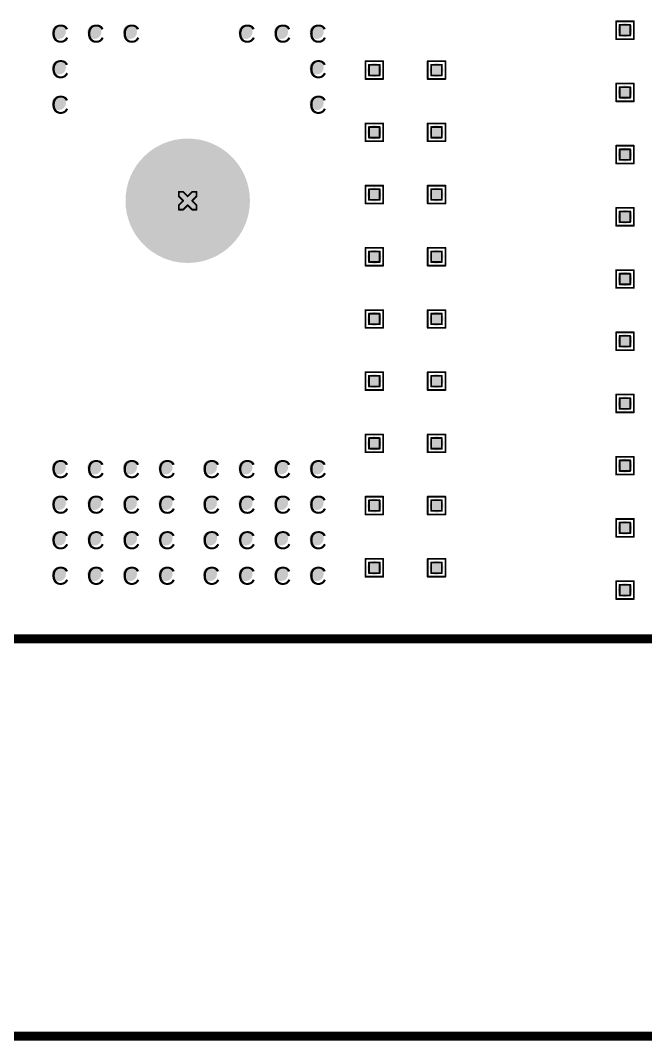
# Model space of a CAD drawing. Header units: millimetres. Extents: x -25 to 478, y -31 to 252.
# Drawn here: x 65.04 to 82.91, y -11.48 to 17.68 of the extents above; entities that cross this region are included whole.
import ezdxf

# ---------------------------------------------------------------- set-up
doc = ezdxf.new("R2010")
doc.units = ezdxf.units.MM
for name, color, linetype in [('DrillDrawing', 1, 'Continuous'), ('Mechanical1', 6, 'Continuous'), ('Mechanical2', 216, 'Continuous'), ('ViaHoleLayer', 16, 'Continuous')]:
    doc.layers.add(name, color=color, linetype=linetype)
doc.styles.add('Arial', font='', dxfattribs={"height": 0.2})
doc.styles.get('Arial').set_extended_font_data('Arial')

# ---------------------------------------------------------------- blocks, each defined once
blk = doc.blocks.new('FP_CB25_18_CY_CONN_TERM_LUG_25MM4_7MM9_MFG_1493')
at = {"layer": 'ViaHoleLayer'}
h = blk.add_hatch(color=16, dxfattribs=at)
edge = h.paths.add_edge_path()
edge.add_arc((-3.048, 3.683), 0.203, 0, 360)
h = blk.add_hatch(color=16, dxfattribs=at)
edge = h.paths.add_edge_path()
edge.add_arc((-2.032, 3.683), 0.203, 0, 360)
h = blk.add_hatch(color=16, dxfattribs=at)
edge = h.paths.add_edge_path()
edge.add_arc((-1.016, 3.683), 0.203, 0, 360)
h = blk.add_hatch(color=16, dxfattribs=at)
edge = h.paths.add_edge_path()
edge.add_arc((0, 3.683), 0.203, 0, 360)
h = blk.add_hatch(color=16, dxfattribs=at)
edge = h.paths.add_edge_path()
edge.add_arc((10.414, 3.683), 0.203, 0, 360)
h = blk.add_hatch(color=16, dxfattribs=at)
edge = h.paths.add_edge_path()
edge.add_arc((11.43, 3.683), 0.203, 0, 360)
h = blk.add_hatch(color=16, dxfattribs=at)
edge = h.paths.add_edge_path()
edge.add_arc((12.446, 3.683), 0.203, 0, 360)
h = blk.add_hatch(color=16, dxfattribs=at)
edge = h.paths.add_edge_path()
edge.add_arc((-3.048, 2.667), 0.203, 0, 360)
h = blk.add_hatch(color=16, dxfattribs=at)
edge = h.paths.add_edge_path()
edge.add_arc((-2.032, 2.667), 0.203, 0, 360)
h = blk.add_hatch(color=16, dxfattribs=at)
edge = h.paths.add_edge_path()
edge.add_arc((-1.016, 2.667), 0.203, 0, 360)
h = blk.add_hatch(color=16, dxfattribs=at)
edge = h.paths.add_edge_path()
edge.add_arc((0, 2.667), 0.203, 0, 360)
h = blk.add_hatch(color=16, dxfattribs=at)
edge = h.paths.add_edge_path()
edge.add_arc((12.446, 2.667), 0.203, 0, 360)
h = blk.add_hatch(color=16, dxfattribs=at)
edge = h.paths.add_edge_path()
edge.add_arc((-3.048, 1.651), 0.203, 0, 360)
h = blk.add_hatch(color=16, dxfattribs=at)
edge = h.paths.add_edge_path()
edge.add_arc((-2.032, 1.651), 0.203, 0, 360)
h = blk.add_hatch(color=16, dxfattribs=at)
edge = h.paths.add_edge_path()
edge.add_arc((-1.016, 1.651), 0.203, 0, 360)
h = blk.add_hatch(color=16, dxfattribs=at)
edge = h.paths.add_edge_path()
edge.add_arc((0, 1.651), 0.203, 0, 360)
h = blk.add_hatch(color=16, dxfattribs=at)
edge = h.paths.add_edge_path()
edge.add_arc((7.62, 0), 1.778, 0, 360)
h = blk.add_hatch(color=16, dxfattribs=at)
edge = h.paths.add_edge_path()
edge.add_arc((12.446, 1.651), 0.203, 0, 360)
h = blk.add_hatch(color=16, dxfattribs=at)
edge = h.paths.add_edge_path()
edge.add_arc((-3.048, 0.635), 0.203, 0, 360)
h = blk.add_hatch(color=16, dxfattribs=at)
edge = h.paths.add_edge_path()
edge.add_arc((-2.032, 0.635), 0.203, 0, 360)
h = blk.add_hatch(color=16, dxfattribs=at)
edge = h.paths.add_edge_path()
edge.add_arc((-1.016, 0.635), 0.203, 0, 360)
h = blk.add_hatch(color=16, dxfattribs=at)
edge = h.paths.add_edge_path()
edge.add_arc((0, 0.635), 0.203, 0, 360)
h = blk.add_hatch(color=16, dxfattribs=at)
edge = h.paths.add_edge_path()
edge.add_arc((-3.048, -0.635), 0.203, 0, 360)
h = blk.add_hatch(color=16, dxfattribs=at)
edge = h.paths.add_edge_path()
edge.add_arc((-2.032, -0.635), 0.203, 0, 360)
h = blk.add_hatch(color=16, dxfattribs=at)
edge = h.paths.add_edge_path()
edge.add_arc((-1.016, -0.635), 0.203, 0, 360)
h = blk.add_hatch(color=16, dxfattribs=at)
edge = h.paths.add_edge_path()
edge.add_arc((0, -0.635), 0.203, 0, 360)
h = blk.add_hatch(color=16, dxfattribs=at)
edge = h.paths.add_edge_path()
edge.add_arc((-3.048, -1.651), 0.203, 0, 360)
h = blk.add_hatch(color=16, dxfattribs=at)
edge = h.paths.add_edge_path()
edge.add_arc((-2.032, -1.651), 0.203, 0, 360)
h = blk.add_hatch(color=16, dxfattribs=at)
edge = h.paths.add_edge_path()
edge.add_arc((-1.016, -1.651), 0.203, 0, 360)
h = blk.add_hatch(color=16, dxfattribs=at)
edge = h.paths.add_edge_path()
edge.add_arc((0, -1.651), 0.203, 0, 360)
h = blk.add_hatch(color=16, dxfattribs=at)
edge = h.paths.add_edge_path()
edge.add_arc((12.446, -1.651), 0.203, 0, 360)
h = blk.add_hatch(color=16, dxfattribs=at)
edge = h.paths.add_edge_path()
edge.add_arc((-3.048, -2.667), 0.203, 0, 360)
h = blk.add_hatch(color=16, dxfattribs=at)
edge = h.paths.add_edge_path()
edge.add_arc((-2.032, -2.667), 0.203, 0, 360)
h = blk.add_hatch(color=16, dxfattribs=at)
edge = h.paths.add_edge_path()
edge.add_arc((-1.016, -2.667), 0.203, 0, 360)
h = blk.add_hatch(color=16, dxfattribs=at)
edge = h.paths.add_edge_path()
edge.add_arc((0, -2.667), 0.203, 0, 360)
h = blk.add_hatch(color=16, dxfattribs=at)
edge = h.paths.add_edge_path()
edge.add_arc((12.446, -2.667), 0.203, 0, 360)
h = blk.add_hatch(color=16, dxfattribs=at)
edge = h.paths.add_edge_path()
edge.add_arc((-3.048, -3.683), 0.203, 0, 360)
h = blk.add_hatch(color=16, dxfattribs=at)
edge = h.paths.add_edge_path()
edge.add_arc((-2.032, -3.683), 0.203, 0, 360)
h = blk.add_hatch(color=16, dxfattribs=at)
edge = h.paths.add_edge_path()
edge.add_arc((-1.016, -3.683), 0.203, 0, 360)
h = blk.add_hatch(color=16, dxfattribs=at)
edge = h.paths.add_edge_path()
edge.add_arc((0, -3.683), 0.203, 0, 360)
h = blk.add_hatch(color=16, dxfattribs=at)
edge = h.paths.add_edge_path()
edge.add_arc((10.414, -3.683), 0.203, 0, 360)
h = blk.add_hatch(color=16, dxfattribs=at)
edge = h.paths.add_edge_path()
edge.add_arc((11.43, -3.683), 0.203, 0, 360)
h = blk.add_hatch(color=16, dxfattribs=at)
edge = h.paths.add_edge_path()
edge.add_arc((12.446, -3.683), 0.203, 0, 360)

msp = doc.modelspace()

# ---------------------------------------------------------------- hatches: boundary and pattern name
at = {"layer": 'ViaHoleLayer'}
h = msp.add_hatch(color=16, dxfattribs=at)
edge = h.paths.add_edge_path()
edge.add_arc((82.321, 17.397), 0.2, 0, 360)
h = msp.add_hatch(color=16, dxfattribs=at)
edge = h.paths.add_edge_path()
edge.add_arc((75.159, 16.256), 0.2, 0, 360)
h = msp.add_hatch(color=16, dxfattribs=at)
edge = h.paths.add_edge_path()
edge.add_arc((76.937, 16.256), 0.2, 0, 360)
h = msp.add_hatch(color=16, dxfattribs=at)
edge = h.paths.add_edge_path()
edge.add_arc((82.321, 15.619), 0.2, 0, 360)
h = msp.add_hatch(color=16, dxfattribs=at)
edge = h.paths.add_edge_path()
edge.add_arc((75.159, 14.478), 0.2, 0, 360)
h = msp.add_hatch(color=16, dxfattribs=at)
edge = h.paths.add_edge_path()
edge.add_arc((76.937, 14.478), 0.2, 0, 360)
h = msp.add_hatch(color=16, dxfattribs=at)
edge = h.paths.add_edge_path()
edge.add_arc((82.321, 13.841), 0.2, 0, 360)
h = msp.add_hatch(color=16, dxfattribs=at)
edge = h.paths.add_edge_path()
edge.add_arc((75.159, 12.7), 0.2, 0, 360)
h = msp.add_hatch(color=16, dxfattribs=at)
edge = h.paths.add_edge_path()
edge.add_arc((76.937, 12.7), 0.2, 0, 360)
h = msp.add_hatch(color=16, dxfattribs=at)
edge = h.paths.add_edge_path()
edge.add_arc((82.321, 12.063), 0.2, 0, 360)
h = msp.add_hatch(color=16, dxfattribs=at)
edge = h.paths.add_edge_path()
edge.add_arc((75.159, 10.922), 0.2, 0, 360)
h = msp.add_hatch(color=16, dxfattribs=at)
edge = h.paths.add_edge_path()
edge.add_arc((76.937, 10.922), 0.2, 0, 360)
h = msp.add_hatch(color=16, dxfattribs=at)
edge = h.paths.add_edge_path()
edge.add_arc((82.321, 10.285), 0.2, 0, 360)
h = msp.add_hatch(color=16, dxfattribs=at)
edge = h.paths.add_edge_path()
edge.add_arc((75.159, 9.144), 0.2, 0, 360)
h = msp.add_hatch(color=16, dxfattribs=at)
edge = h.paths.add_edge_path()
edge.add_arc((76.937, 9.144), 0.2, 0, 360)
h = msp.add_hatch(color=16, dxfattribs=at)
edge = h.paths.add_edge_path()
edge.add_arc((82.321, 8.507), 0.2, 0, 360)
h = msp.add_hatch(color=16, dxfattribs=at)
edge = h.paths.add_edge_path()
edge.add_arc((75.159, 7.366), 0.2, 0, 360)
h = msp.add_hatch(color=16, dxfattribs=at)
edge = h.paths.add_edge_path()
edge.add_arc((76.937, 7.366), 0.2, 0, 360)
h = msp.add_hatch(color=16, dxfattribs=at)
edge = h.paths.add_edge_path()
edge.add_arc((82.321, 6.729), 0.2, 0, 360)
h = msp.add_hatch(color=16, dxfattribs=at)
edge = h.paths.add_edge_path()
edge.add_arc((75.159, 5.588), 0.2, 0, 360)
h = msp.add_hatch(color=16, dxfattribs=at)
edge = h.paths.add_edge_path()
edge.add_arc((76.937, 5.588), 0.2, 0, 360)
h = msp.add_hatch(color=16, dxfattribs=at)
edge = h.paths.add_edge_path()
edge.add_arc((82.321, 4.951), 0.2, 0, 360)
h = msp.add_hatch(color=16, dxfattribs=at)
edge = h.paths.add_edge_path()
edge.add_arc((75.159, 3.81), 0.2, 0, 360)
h = msp.add_hatch(color=16, dxfattribs=at)
edge = h.paths.add_edge_path()
edge.add_arc((76.937, 3.81), 0.2, 0, 360)
h = msp.add_hatch(color=16, dxfattribs=at)
edge = h.paths.add_edge_path()
edge.add_arc((82.321, 3.173), 0.2, 0, 360)
h = msp.add_hatch(color=16, dxfattribs=at)
edge = h.paths.add_edge_path()
edge.add_arc((75.159, 2.032), 0.2, 0, 360)
h = msp.add_hatch(color=16, dxfattribs=at)
edge = h.paths.add_edge_path()
edge.add_arc((76.937, 2.032), 0.2, 0, 360)
h = msp.add_hatch(color=16, dxfattribs=at)
edge = h.paths.add_edge_path()
edge.add_arc((82.321, 1.395), 0.2, 0, 360)

# ---------------------------------------------------------------- linework, layer by layer
at = {"layer": 'DrillDrawing', "const_width": 0.0508}
for points in [[(82.067, 17.651), (82.575, 17.651)], [(82.067, 17.143), (82.067, 17.651)], [(82.169, 17.549), (82.474, 17.549)], [(82.169, 17.245), (82.169, 17.549)], [(82.474, 17.245), (82.474, 17.549)], [(82.575, 17.143), (82.575, 17.651)], [(82.169, 17.245), (82.474, 17.245)], [(82.067, 17.143), (82.575, 17.143)], [(74.905, 16.51), (75.413, 16.51)], [(74.905, 16.002), (74.905, 16.51)], [(75.006, 16.408), (75.311, 16.408)], [(75.006, 16.104), (75.006, 16.408)], [(75.311, 16.104), (75.311, 16.408)], [(75.413, 16.002), (75.413, 16.51)], [(76.683, 16.51), (77.191, 16.51)], [(76.683, 16.002), (76.683, 16.51)], [(76.784, 16.408), (77.089, 16.408)], [(76.784, 16.104), (76.784, 16.408)], [(77.089, 16.104), (77.089, 16.408)], [(77.191, 16.002), (77.191, 16.51)], [(75.006, 16.104), (75.311, 16.104)], [(76.784, 16.104), (77.089, 16.104)], [(74.905, 16.002), (75.413, 16.002)], [(76.683, 16.002), (77.191, 16.002)], [(82.067, 15.873), (82.575, 15.873)], [(82.067, 15.365), (82.067, 15.873)], [(82.169, 15.771), (82.474, 15.771)], [(82.169, 15.467), (82.169, 15.771)], [(82.474, 15.467), (82.474, 15.771)], [(82.575, 15.365), (82.575, 15.873)], [(82.169, 15.467), (82.474, 15.467)], [(82.067, 15.365), (82.575, 15.365)], [(74.905, 14.732), (75.413, 14.732)], [(74.905, 14.224), (74.905, 14.732)], [(75.006, 14.63), (75.311, 14.63)], [(75.006, 14.326), (75.006, 14.63)], [(75.311, 14.326), (75.311, 14.63)], [(75.413, 14.224), (75.413, 14.732)], [(76.683, 14.732), (77.191, 14.732)], [(76.683, 14.224), (76.683, 14.732)], [(76.784, 14.63), (77.089, 14.63)], [(76.784, 14.326), (76.784, 14.63)], [(77.089, 14.326), (77.089, 14.63)], [(77.191, 14.224), (77.191, 14.732)], [(75.006, 14.326), (75.311, 14.326)], [(76.784, 14.326), (77.089, 14.326)], [(74.905, 14.224), (75.413, 14.224)], [(76.683, 14.224), (77.191, 14.224)], [(82.067, 14.095), (82.575, 14.095)], [(82.067, 13.587), (82.067, 14.095)], [(82.169, 13.993), (82.474, 13.993)], [(82.169, 13.689), (82.169, 13.993)], [(82.474, 13.689), (82.474, 13.993)], [(82.575, 13.587), (82.575, 14.095)], [(82.169, 13.689), (82.474, 13.689)], [(82.067, 13.587), (82.575, 13.587)], [(74.905, 12.954), (75.413, 12.954)], [(74.905, 12.446), (74.905, 12.954)], [(75.006, 12.852), (75.311, 12.852)], [(75.006, 12.548), (75.006, 12.852)], [(75.311, 12.548), (75.311, 12.852)], [(75.413, 12.446), (75.413, 12.954)], [(76.683, 12.954), (77.191, 12.954)], [(76.683, 12.446), (76.683, 12.954)], [(76.784, 12.852), (77.089, 12.852)], [(76.784, 12.548), (76.784, 12.852)], [(77.089, 12.548), (77.089, 12.852)], [(77.191, 12.446), (77.191, 12.954)], [(69.571, 12.649), (69.571, 12.776)], [(69.571, 12.776), (69.698, 12.776)], [(69.571, 12.649), (69.698, 12.522)], [(69.571, 12.395), (69.698, 12.522)], [(69.698, 12.776), (69.825, 12.649)], [(69.825, 12.649), (69.952, 12.776)], [(69.952, 12.776), (70.079, 12.776)], [(69.952, 12.522), (70.079, 12.649)], [(69.952, 12.522), (70.079, 12.395)], [(70.079, 12.649), (70.079, 12.776)], [(75.006, 12.548), (75.311, 12.548)], [(76.784, 12.548), (77.089, 12.548)], [(69.571, 12.268), (69.571, 12.395)], [(69.571, 12.268), (69.698, 12.268)], [(69.698, 12.268), (69.825, 12.395)], [(69.825, 12.395), (69.952, 12.268)], [(69.952, 12.268), (70.079, 12.268)], [(70.079, 12.268), (70.079, 12.395)], [(74.905, 12.446), (75.413, 12.446)], [(76.683, 12.446), (77.191, 12.446)], [(82.067, 12.317), (82.575, 12.317)], [(82.067, 11.809), (82.067, 12.317)], [(82.575, 11.809), (82.575, 12.317)], [(82.169, 12.215), (82.474, 12.215)], [(82.169, 11.911), (82.169, 12.215)], [(82.474, 11.911), (82.474, 12.215)], [(82.067, 11.809), (82.575, 11.809)], [(82.169, 11.911), (82.474, 11.911)], [(74.905, 11.176), (75.413, 11.176)], [(74.905, 10.668), (74.905, 11.176)], [(75.006, 11.074), (75.311, 11.074)], [(75.006, 10.77), (75.006, 11.074)], [(75.311, 10.77), (75.311, 11.074)], [(75.413, 10.668), (75.413, 11.176)], [(76.683, 11.176), (77.191, 11.176)], [(76.683, 10.668), (76.683, 11.176)], [(76.784, 11.074), (77.089, 11.074)], [(76.784, 10.77), (76.784, 11.074)], [(77.089, 10.77), (77.089, 11.074)], [(77.191, 10.668), (77.191, 11.176)], [(75.006, 10.77), (75.311, 10.77)], [(76.784, 10.77), (77.089, 10.77)], [(74.905, 10.668), (75.413, 10.668)], [(76.683, 10.668), (77.191, 10.668)], [(82.067, 10.539), (82.575, 10.539)], [(82.067, 10.031), (82.067, 10.539)], [(82.575, 10.031), (82.575, 10.539)], [(82.169, 10.437), (82.474, 10.437)], [(82.169, 10.133), (82.169, 10.437)], [(82.474, 10.133), (82.474, 10.437)], [(82.067, 10.031), (82.575, 10.031)], [(82.169, 10.133), (82.474, 10.133)], [(74.905, 9.398), (75.413, 9.398)], [(74.905, 8.89), (74.905, 9.398)], [(75.413, 8.89), (75.413, 9.398)], [(76.683, 9.398), (77.191, 9.398)], [(76.683, 8.89), (76.683, 9.398)], [(77.191, 8.89), (77.191, 9.398)], [(75.006, 9.296), (75.311, 9.296)], [(75.006, 8.992), (75.006, 9.296)], [(75.311, 8.992), (75.311, 9.296)], [(76.784, 9.296), (77.089, 9.296)], [(76.784, 8.992), (76.784, 9.296)], [(77.089, 8.992), (77.089, 9.296)], [(74.905, 8.89), (75.413, 8.89)], [(75.006, 8.992), (75.311, 8.992)], [(76.683, 8.89), (77.191, 8.89)], [(76.784, 8.992), (77.089, 8.992)], [(82.067, 8.761), (82.575, 8.761)], [(82.067, 8.253), (82.067, 8.761)], [(82.575, 8.253), (82.575, 8.761)], [(82.169, 8.659), (82.474, 8.659)], [(82.169, 8.355), (82.169, 8.659)], [(82.474, 8.355), (82.474, 8.659)], [(82.067, 8.253), (82.575, 8.253)], [(82.169, 8.355), (82.474, 8.355)], [(74.905, 7.62), (75.413, 7.62)], [(74.905, 7.112), (74.905, 7.62)], [(75.413, 7.112), (75.413, 7.62)], [(76.683, 7.62), (77.191, 7.62)], [(76.683, 7.112), (76.683, 7.62)], [(77.191, 7.112), (77.191, 7.62)], [(75.006, 7.518), (75.311, 7.518)], [(75.006, 7.214), (75.006, 7.518)], [(75.311, 7.214), (75.311, 7.518)], [(76.784, 7.518), (77.089, 7.518)], [(76.784, 7.214), (76.784, 7.518)], [(77.089, 7.214), (77.089, 7.518)], [(74.905, 7.112), (75.413, 7.112)], [(75.006, 7.214), (75.311, 7.214)], [(76.683, 7.112), (77.191, 7.112)], [(76.784, 7.214), (77.089, 7.214)], [(82.067, 6.983), (82.575, 6.983)], [(82.067, 6.475), (82.067, 6.983)], [(82.575, 6.475), (82.575, 6.983)], [(82.169, 6.881), (82.474, 6.881)], [(82.169, 6.577), (82.169, 6.881)], [(82.474, 6.577), (82.474, 6.881)], [(82.067, 6.475), (82.575, 6.475)], [(82.169, 6.577), (82.474, 6.577)], [(74.905, 5.842), (75.413, 5.842)], [(74.905, 5.334), (74.905, 5.842)], [(75.413, 5.334), (75.413, 5.842)], [(76.683, 5.842), (77.191, 5.842)], [(76.683, 5.334), (76.683, 5.842)], [(77.191, 5.334), (77.191, 5.842)], [(75.006, 5.74), (75.311, 5.74)], [(75.006, 5.436), (75.006, 5.74)], [(75.311, 5.436), (75.311, 5.74)], [(76.784, 5.74), (77.089, 5.74)], [(76.784, 5.436), (76.784, 5.74)], [(77.089, 5.436), (77.089, 5.74)], [(74.905, 5.334), (75.413, 5.334)], [(75.006, 5.436), (75.311, 5.436)], [(76.683, 5.334), (77.191, 5.334)], [(76.784, 5.436), (77.089, 5.436)], [(82.067, 5.205), (82.575, 5.205)], [(82.067, 4.697), (82.067, 5.205)], [(82.169, 5.103), (82.474, 5.103)], [(82.169, 4.799), (82.169, 5.103)], [(82.474, 4.799), (82.474, 5.103)], [(82.575, 4.697), (82.575, 5.205)], [(82.067, 4.697), (82.575, 4.697)], [(82.169, 4.799), (82.474, 4.799)], [(74.905, 4.064), (75.413, 4.064)], [(74.905, 3.556), (74.905, 4.064)], [(75.413, 3.556), (75.413, 4.064)], [(76.683, 4.064), (77.191, 4.064)], [(76.683, 3.556), (76.683, 4.064)], [(77.191, 3.556), (77.191, 4.064)], [(75.006, 3.962), (75.311, 3.962)], [(75.006, 3.658), (75.006, 3.962)], [(75.311, 3.658), (75.311, 3.962)], [(76.784, 3.962), (77.089, 3.962)], [(76.784, 3.658), (76.784, 3.962)], [(77.089, 3.658), (77.089, 3.962)], [(74.905, 3.556), (75.413, 3.556)], [(75.006, 3.658), (75.311, 3.658)], [(76.683, 3.556), (77.191, 3.556)], [(76.784, 3.658), (77.089, 3.658)], [(82.067, 3.427), (82.575, 3.427)], [(82.067, 2.919), (82.067, 3.427)], [(82.169, 3.325), (82.474, 3.325)], [(82.169, 3.021), (82.169, 3.325)], [(82.474, 3.021), (82.474, 3.325)], [(82.575, 2.919), (82.575, 3.427)], [(82.067, 2.919), (82.575, 2.919)], [(82.169, 3.021), (82.474, 3.021)], [(74.905, 2.286), (75.413, 2.286)], [(74.905, 1.778), (74.905, 2.286)], [(75.006, 2.184), (75.311, 2.184)], [(75.006, 1.88), (75.006, 2.184)], [(75.311, 1.88), (75.311, 2.184)], [(75.413, 1.778), (75.413, 2.286)], [(76.683, 2.286), (77.191, 2.286)], [(76.683, 1.778), (76.683, 2.286)], [(76.784, 2.184), (77.089, 2.184)], [(76.784, 1.88), (76.784, 2.184)], [(77.089, 1.88), (77.089, 2.184)], [(77.191, 1.778), (77.191, 2.286)], [(74.905, 1.778), (75.413, 1.778)], [(75.006, 1.88), (75.311, 1.88)], [(76.683, 1.778), (77.191, 1.778)], [(76.784, 1.88), (77.089, 1.88)], [(82.067, 1.649), (82.575, 1.649)], [(82.067, 1.141), (82.067, 1.649)], [(82.169, 1.547), (82.474, 1.547)], [(82.169, 1.243), (82.169, 1.547)], [(82.474, 1.243), (82.474, 1.547)], [(82.575, 1.141), (82.575, 1.649)], [(82.067, 1.141), (82.575, 1.141)], [(82.169, 1.243), (82.474, 1.243)]]:
    msp.add_lwpolyline(points, dxfattribs=at)
at = {"layer": 'DrillDrawing', "const_width": 0.0254}
for points in [[(82.055, 17.651, 1), (82.08, 17.651, 1)], [(82.055, 17.651, 1), (82.08, 17.651, 1)], [(82.156, 17.549, 1), (82.182, 17.549, 1)], [(82.156, 17.549, 1), (82.182, 17.549, 1)], [(82.461, 17.549, 1), (82.486, 17.549, 1)], [(82.461, 17.549, 1), (82.486, 17.549, 1)], [(82.563, 17.651, 1), (82.588, 17.651, 1)], [(82.563, 17.651, 1), (82.588, 17.651, 1)], [(82.156, 17.245, 1), (82.182, 17.245, 1)], [(82.156, 17.245, 1), (82.182, 17.245, 1)], [(82.461, 17.245, 1), (82.486, 17.245, 1)], [(82.461, 17.245, 1), (82.486, 17.245, 1)], [(82.055, 17.143, 1), (82.08, 17.143, 1)], [(82.055, 17.143, 1), (82.08, 17.143, 1)], [(82.563, 17.143, 1), (82.588, 17.143, 1)], [(82.563, 17.143, 1), (82.588, 17.143, 1)], [(74.892, 16.51, 1), (74.917, 16.51, 1)], [(74.892, 16.51, 1), (74.917, 16.51, 1)], [(74.993, 16.408, 1), (75.019, 16.408, 1)], [(74.993, 16.408, 1), (75.019, 16.408, 1)], [(75.298, 16.408, 1), (75.324, 16.408, 1)], [(75.298, 16.408, 1), (75.324, 16.408, 1)], [(75.4, 16.51, 1), (75.425, 16.51, 1)], [(75.4, 16.51, 1), (75.425, 16.51, 1)], [(76.67, 16.51, 1), (76.695, 16.51, 1)], [(76.67, 16.51, 1), (76.695, 16.51, 1)], [(76.771, 16.408, 1), (76.797, 16.408, 1)], [(76.771, 16.408, 1), (76.797, 16.408, 1)], [(77.076, 16.408, 1), (77.102, 16.408, 1)], [(77.076, 16.408, 1), (77.102, 16.408, 1)], [(77.178, 16.51, 1), (77.203, 16.51, 1)], [(77.178, 16.51, 1), (77.203, 16.51, 1)], [(74.993, 16.104, 1), (75.019, 16.104, 1)], [(74.993, 16.104, 1), (75.019, 16.104, 1)], [(75.298, 16.104, 1), (75.324, 16.104, 1)], [(75.298, 16.104, 1), (75.324, 16.104, 1)], [(76.771, 16.104, 1), (76.797, 16.104, 1)], [(76.771, 16.104, 1), (76.797, 16.104, 1)], [(77.076, 16.104, 1), (77.102, 16.104, 1)], [(77.076, 16.104, 1), (77.102, 16.104, 1)], [(74.892, 16.002, 1), (74.917, 16.002, 1)], [(74.892, 16.002, 1), (74.917, 16.002, 1)], [(75.4, 16.002, 1), (75.425, 16.002, 1)], [(75.4, 16.002, 1), (75.425, 16.002, 1)], [(76.67, 16.002, 1), (76.695, 16.002, 1)], [(76.67, 16.002, 1), (76.695, 16.002, 1)], [(77.178, 16.002, 1), (77.203, 16.002, 1)], [(77.178, 16.002, 1), (77.203, 16.002, 1)], [(82.055, 15.873, 1), (82.08, 15.873, 1)], [(82.055, 15.873, 1), (82.08, 15.873, 1)], [(82.156, 15.771, 1), (82.182, 15.771, 1)], [(82.156, 15.771, 1), (82.182, 15.771, 1)], [(82.461, 15.771, 1), (82.486, 15.771, 1)], [(82.461, 15.771, 1), (82.486, 15.771, 1)], [(82.563, 15.873, 1), (82.588, 15.873, 1)], [(82.563, 15.873, 1), (82.588, 15.873, 1)], [(82.156, 15.467, 1), (82.182, 15.467, 1)], [(82.156, 15.467, 1), (82.182, 15.467, 1)], [(82.461, 15.467, 1), (82.486, 15.467, 1)], [(82.461, 15.467, 1), (82.486, 15.467, 1)], [(82.055, 15.365, 1), (82.08, 15.365, 1)], [(82.055, 15.365, 1), (82.08, 15.365, 1)], [(82.563, 15.365, 1), (82.588, 15.365, 1)], [(82.563, 15.365, 1), (82.588, 15.365, 1)], [(74.892, 14.732, 1), (74.917, 14.732, 1)], [(74.892, 14.732, 1), (74.917, 14.732, 1)], [(74.993, 14.63, 1), (75.019, 14.63, 1)], [(74.993, 14.63, 1), (75.019, 14.63, 1)], [(75.298, 14.63, 1), (75.324, 14.63, 1)], [(75.298, 14.63, 1), (75.324, 14.63, 1)], [(75.4, 14.732, 1), (75.425, 14.732, 1)], [(75.4, 14.732, 1), (75.425, 14.732, 1)], [(76.67, 14.732, 1), (76.695, 14.732, 1)], [(76.67, 14.732, 1), (76.695, 14.732, 1)], [(76.771, 14.63, 1), (76.797, 14.63, 1)], [(76.771, 14.63, 1), (76.797, 14.63, 1)], [(77.076, 14.63, 1), (77.102, 14.63, 1)], [(77.076, 14.63, 1), (77.102, 14.63, 1)], [(77.178, 14.732, 1), (77.203, 14.732, 1)], [(77.178, 14.732, 1), (77.203, 14.732, 1)], [(74.993, 14.326, 1), (75.019, 14.326, 1)], [(74.993, 14.326, 1), (75.019, 14.326, 1)], [(75.298, 14.326, 1), (75.324, 14.326, 1)], [(75.298, 14.326, 1), (75.324, 14.326, 1)], [(76.771, 14.326, 1), (76.797, 14.326, 1)], [(76.771, 14.326, 1), (76.797, 14.326, 1)], [(77.076, 14.326, 1), (77.102, 14.326, 1)], [(77.076, 14.326, 1), (77.102, 14.326, 1)], [(74.892, 14.224, 1), (74.917, 14.224, 1)], [(74.892, 14.224, 1), (74.917, 14.224, 1)], [(75.4, 14.224, 1), (75.425, 14.224, 1)], [(75.4, 14.224, 1), (75.425, 14.224, 1)], [(76.67, 14.224, 1), (76.695, 14.224, 1)], [(76.67, 14.224, 1), (76.695, 14.224, 1)], [(77.178, 14.224, 1), (77.203, 14.224, 1)], [(77.178, 14.224, 1), (77.203, 14.224, 1)], [(82.055, 14.095, 1), (82.08, 14.095, 1)], [(82.055, 14.095, 1), (82.08, 14.095, 1)], [(82.156, 13.993, 1), (82.182, 13.993, 1)], [(82.156, 13.993, 1), (82.182, 13.993, 1)], [(82.461, 13.993, 1), (82.486, 13.993, 1)], [(82.461, 13.993, 1), (82.486, 13.993, 1)], [(82.563, 14.095, 1), (82.588, 14.095, 1)], [(82.563, 14.095, 1), (82.588, 14.095, 1)], [(82.156, 13.689, 1), (82.182, 13.689, 1)], [(82.156, 13.689, 1), (82.182, 13.689, 1)], [(82.461, 13.689, 1), (82.486, 13.689, 1)], [(82.461, 13.689, 1), (82.486, 13.689, 1)], [(82.055, 13.587, 1), (82.08, 13.587, 1)], [(82.055, 13.587, 1), (82.08, 13.587, 1)], [(82.563, 13.587, 1), (82.588, 13.587, 1)], [(82.563, 13.587, 1), (82.588, 13.587, 1)], [(74.892, 12.954, 1), (74.917, 12.954, 1)], [(74.892, 12.954, 1), (74.917, 12.954, 1)], [(74.993, 12.852, 1), (75.019, 12.852, 1)], [(74.993, 12.852, 1), (75.019, 12.852, 1)], [(75.298, 12.852, 1), (75.324, 12.852, 1)], [(75.298, 12.852, 1), (75.324, 12.852, 1)], [(75.4, 12.954, 1), (75.425, 12.954, 1)], [(75.4, 12.954, 1), (75.425, 12.954, 1)], [(76.67, 12.954, 1), (76.695, 12.954, 1)], [(76.67, 12.954, 1), (76.695, 12.954, 1)], [(76.771, 12.852, 1), (76.797, 12.852, 1)], [(76.771, 12.852, 1), (76.797, 12.852, 1)], [(77.076, 12.852, 1), (77.102, 12.852, 1)], [(77.076, 12.852, 1), (77.102, 12.852, 1)], [(77.178, 12.954, 1), (77.203, 12.954, 1)], [(77.178, 12.954, 1), (77.203, 12.954, 1)], [(69.558, 12.776, 1), (69.583, 12.776, 1)], [(69.558, 12.776, 1), (69.583, 12.776, 1)], [(69.558, 12.649, 1), (69.583, 12.649, 1)], [(69.558, 12.649, 1), (69.583, 12.649, 1)], [(69.685, 12.776, 1), (69.71, 12.776, 1)], [(69.685, 12.776, 1), (69.71, 12.776, 1)], [(69.685, 12.522, 1), (69.71, 12.522, 1)], [(69.685, 12.522, 1), (69.71, 12.522, 1)], [(69.812, 12.649, 1), (69.837, 12.649, 1)], [(69.812, 12.649, 1), (69.837, 12.649, 1)], [(69.939, 12.776, 1), (69.964, 12.776, 1)], [(69.939, 12.776, 1), (69.964, 12.776, 1)], [(69.939, 12.522, 1), (69.964, 12.522, 1)], [(69.939, 12.522, 1), (69.964, 12.522, 1)], [(70.066, 12.776, 1), (70.091, 12.776, 1)], [(70.066, 12.776, 1), (70.091, 12.776, 1)], [(70.066, 12.649, 1), (70.091, 12.649, 1)], [(70.066, 12.649, 1), (70.091, 12.649, 1)], [(74.993, 12.548, 1), (75.019, 12.548, 1)], [(74.993, 12.548, 1), (75.019, 12.548, 1)], [(75.298, 12.548, 1), (75.324, 12.548, 1)], [(75.298, 12.548, 1), (75.324, 12.548, 1)], [(76.771, 12.548, 1), (76.797, 12.548, 1)], [(76.771, 12.548, 1), (76.797, 12.548, 1)], [(77.076, 12.548, 1), (77.102, 12.548, 1)], [(77.076, 12.548, 1), (77.102, 12.548, 1)], [(69.558, 12.395, 1), (69.583, 12.395, 1)], [(69.558, 12.395, 1), (69.583, 12.395, 1)], [(69.558, 12.268, 1), (69.583, 12.268, 1)], [(69.558, 12.268, 1), (69.583, 12.268, 1)], [(69.685, 12.268, 1), (69.71, 12.268, 1)], [(69.685, 12.268, 1), (69.71, 12.268, 1)], [(69.812, 12.395, 1), (69.837, 12.395, 1)], [(69.812, 12.395, 1), (69.837, 12.395, 1)], [(69.939, 12.268, 1), (69.964, 12.268, 1)], [(69.939, 12.268, 1), (69.964, 12.268, 1)], [(70.066, 12.395, 1), (70.091, 12.395, 1)], [(70.066, 12.395, 1), (70.091, 12.395, 1)], [(70.066, 12.268, 1), (70.091, 12.268, 1)], [(70.066, 12.268, 1), (70.091, 12.268, 1)], [(74.892, 12.446, 1), (74.917, 12.446, 1)], [(74.892, 12.446, 1), (74.917, 12.446, 1)], [(75.4, 12.446, 1), (75.425, 12.446, 1)], [(75.4, 12.446, 1), (75.425, 12.446, 1)], [(76.67, 12.446, 1), (76.695, 12.446, 1)], [(76.67, 12.446, 1), (76.695, 12.446, 1)], [(77.178, 12.446, 1), (77.203, 12.446, 1)], [(77.178, 12.446, 1), (77.203, 12.446, 1)], [(82.055, 12.317, 1), (82.08, 12.317, 1)], [(82.055, 12.317, 1), (82.08, 12.317, 1)], [(82.563, 12.317, 1), (82.588, 12.317, 1)], [(82.563, 12.317, 1), (82.588, 12.317, 1)], [(82.156, 12.215, 1), (82.182, 12.215, 1)], [(82.156, 12.215, 1), (82.182, 12.215, 1)], [(82.461, 12.215, 1), (82.486, 12.215, 1)], [(82.461, 12.215, 1), (82.486, 12.215, 1)], [(82.055, 11.809, 1), (82.08, 11.809, 1)], [(82.055, 11.809, 1), (82.08, 11.809, 1)], [(82.156, 11.911, 1), (82.182, 11.911, 1)], [(82.156, 11.911, 1), (82.182, 11.911, 1)], [(82.461, 11.911, 1), (82.486, 11.911, 1)], [(82.461, 11.911, 1), (82.486, 11.911, 1)], [(82.563, 11.809, 1), (82.588, 11.809, 1)], [(82.563, 11.809, 1), (82.588, 11.809, 1)], [(74.892, 11.176, 1), (74.917, 11.176, 1)], [(74.892, 11.176, 1), (74.917, 11.176, 1)], [(74.993, 11.074, 1), (75.019, 11.074, 1)], [(74.993, 11.074, 1), (75.019, 11.074, 1)], [(75.298, 11.074, 1), (75.324, 11.074, 1)], [(75.298, 11.074, 1), (75.324, 11.074, 1)], [(75.4, 11.176, 1), (75.425, 11.176, 1)], [(75.4, 11.176, 1), (75.425, 11.176, 1)], [(76.67, 11.176, 1), (76.695, 11.176, 1)], [(76.67, 11.176, 1), (76.695, 11.176, 1)], [(76.771, 11.074, 1), (76.797, 11.074, 1)], [(76.771, 11.074, 1), (76.797, 11.074, 1)], [(77.076, 11.074, 1), (77.102, 11.074, 1)], [(77.076, 11.074, 1), (77.102, 11.074, 1)], [(77.178, 11.176, 1), (77.203, 11.176, 1)], [(77.178, 11.176, 1), (77.203, 11.176, 1)], [(74.993, 10.77, 1), (75.019, 10.77, 1)], [(74.993, 10.77, 1), (75.019, 10.77, 1)], [(75.298, 10.77, 1), (75.324, 10.77, 1)], [(75.298, 10.77, 1), (75.324, 10.77, 1)], [(76.771, 10.77, 1), (76.797, 10.77, 1)], [(76.771, 10.77, 1), (76.797, 10.77, 1)], [(77.076, 10.77, 1), (77.102, 10.77, 1)], [(77.076, 10.77, 1), (77.102, 10.77, 1)], [(74.892, 10.668, 1), (74.917, 10.668, 1)], [(74.892, 10.668, 1), (74.917, 10.668, 1)], [(75.4, 10.668, 1), (75.425, 10.668, 1)], [(75.4, 10.668, 1), (75.425, 10.668, 1)], [(76.67, 10.668, 1), (76.695, 10.668, 1)], [(76.67, 10.668, 1), (76.695, 10.668, 1)], [(77.178, 10.668, 1), (77.203, 10.668, 1)], [(77.178, 10.668, 1), (77.203, 10.668, 1)], [(82.055, 10.539, 1), (82.08, 10.539, 1)], [(82.055, 10.539, 1), (82.08, 10.539, 1)], [(82.563, 10.539, 1), (82.588, 10.539, 1)], [(82.563, 10.539, 1), (82.588, 10.539, 1)], [(82.156, 10.437, 1), (82.182, 10.437, 1)], [(82.156, 10.437, 1), (82.182, 10.437, 1)], [(82.461, 10.437, 1), (82.486, 10.437, 1)], [(82.461, 10.437, 1), (82.486, 10.437, 1)], [(82.055, 10.031, 1), (82.08, 10.031, 1)], [(82.055, 10.031, 1), (82.08, 10.031, 1)], [(82.156, 10.133, 1), (82.182, 10.133, 1)], [(82.156, 10.133, 1), (82.182, 10.133, 1)], [(82.461, 10.133, 1), (82.486, 10.133, 1)], [(82.461, 10.133, 1), (82.486, 10.133, 1)], [(82.563, 10.031, 1), (82.588, 10.031, 1)], [(82.563, 10.031, 1), (82.588, 10.031, 1)], [(74.892, 9.398, 1), (74.917, 9.398, 1)], [(74.892, 9.398, 1), (74.917, 9.398, 1)], [(75.4, 9.398, 1), (75.425, 9.398, 1)], [(75.4, 9.398, 1), (75.425, 9.398, 1)], [(76.67, 9.398, 1), (76.695, 9.398, 1)], [(76.67, 9.398, 1), (76.695, 9.398, 1)], [(77.178, 9.398, 1), (77.203, 9.398, 1)], [(77.178, 9.398, 1), (77.203, 9.398, 1)], [(74.993, 9.296, 1), (75.019, 9.296, 1)], [(74.993, 9.296, 1), (75.019, 9.296, 1)], [(75.298, 9.296, 1), (75.324, 9.296, 1)], [(75.298, 9.296, 1), (75.324, 9.296, 1)], [(76.771, 9.296, 1), (76.797, 9.296, 1)], [(76.771, 9.296, 1), (76.797, 9.296, 1)], [(77.076, 9.296, 1), (77.102, 9.296, 1)], [(77.076, 9.296, 1), (77.102, 9.296, 1)], [(74.892, 8.89, 1), (74.917, 8.89, 1)], [(74.892, 8.89, 1), (74.917, 8.89, 1)], [(74.993, 8.992, 1), (75.019, 8.992, 1)], [(74.993, 8.992, 1), (75.019, 8.992, 1)], [(75.298, 8.992, 1), (75.324, 8.992, 1)], [(75.298, 8.992, 1), (75.324, 8.992, 1)], [(75.4, 8.89, 1), (75.425, 8.89, 1)], [(75.4, 8.89, 1), (75.425, 8.89, 1)], [(76.67, 8.89, 1), (76.695, 8.89, 1)], [(76.67, 8.89, 1), (76.695, 8.89, 1)], [(76.771, 8.992, 1), (76.797, 8.992, 1)], [(76.771, 8.992, 1), (76.797, 8.992, 1)], [(77.076, 8.992, 1), (77.102, 8.992, 1)], [(77.076, 8.992, 1), (77.102, 8.992, 1)], [(77.178, 8.89, 1), (77.203, 8.89, 1)], [(77.178, 8.89, 1), (77.203, 8.89, 1)], [(82.055, 8.761, 1), (82.08, 8.761, 1)], [(82.055, 8.761, 1), (82.08, 8.761, 1)], [(82.563, 8.761, 1), (82.588, 8.761, 1)], [(82.563, 8.761, 1), (82.588, 8.761, 1)], [(82.156, 8.659, 1), (82.182, 8.659, 1)], [(82.156, 8.659, 1), (82.182, 8.659, 1)], [(82.461, 8.659, 1), (82.486, 8.659, 1)], [(82.461, 8.659, 1), (82.486, 8.659, 1)], [(82.055, 8.253, 1), (82.08, 8.253, 1)], [(82.055, 8.253, 1), (82.08, 8.253, 1)], [(82.156, 8.355, 1), (82.182, 8.355, 1)], [(82.156, 8.355, 1), (82.182, 8.355, 1)], [(82.461, 8.355, 1), (82.486, 8.355, 1)], [(82.461, 8.355, 1), (82.486, 8.355, 1)], [(82.563, 8.253, 1), (82.588, 8.253, 1)], [(82.563, 8.253, 1), (82.588, 8.253, 1)], [(74.892, 7.62, 1), (74.917, 7.62, 1)], [(74.892, 7.62, 1), (74.917, 7.62, 1)], [(75.4, 7.62, 1), (75.425, 7.62, 1)], [(75.4, 7.62, 1), (75.425, 7.62, 1)], [(76.67, 7.62, 1), (76.695, 7.62, 1)], [(76.67, 7.62, 1), (76.695, 7.62, 1)], [(77.178, 7.62, 1), (77.203, 7.62, 1)], [(77.178, 7.62, 1), (77.203, 7.62, 1)], [(74.993, 7.518, 1), (75.019, 7.518, 1)], [(74.993, 7.518, 1), (75.019, 7.518, 1)], [(75.298, 7.518, 1), (75.324, 7.518, 1)], [(75.298, 7.518, 1), (75.324, 7.518, 1)], [(76.771, 7.518, 1), (76.797, 7.518, 1)], [(76.771, 7.518, 1), (76.797, 7.518, 1)], [(77.076, 7.518, 1), (77.102, 7.518, 1)], [(77.076, 7.518, 1), (77.102, 7.518, 1)], [(74.892, 7.112, 1), (74.917, 7.112, 1)], [(74.892, 7.112, 1), (74.917, 7.112, 1)], [(74.993, 7.214, 1), (75.019, 7.214, 1)], [(74.993, 7.214, 1), (75.019, 7.214, 1)], [(75.298, 7.214, 1), (75.324, 7.214, 1)], [(75.298, 7.214, 1), (75.324, 7.214, 1)], [(75.4, 7.112, 1), (75.425, 7.112, 1)], [(75.4, 7.112, 1), (75.425, 7.112, 1)], [(76.67, 7.112, 1), (76.695, 7.112, 1)], [(76.67, 7.112, 1), (76.695, 7.112, 1)], [(76.771, 7.214, 1), (76.797, 7.214, 1)], [(76.771, 7.214, 1), (76.797, 7.214, 1)], [(77.076, 7.214, 1), (77.102, 7.214, 1)], [(77.076, 7.214, 1), (77.102, 7.214, 1)], [(77.178, 7.112, 1), (77.203, 7.112, 1)], [(77.178, 7.112, 1), (77.203, 7.112, 1)], [(82.055, 6.983, 1), (82.08, 6.983, 1)], [(82.055, 6.983, 1), (82.08, 6.983, 1)], [(82.563, 6.983, 1), (82.588, 6.983, 1)], [(82.563, 6.983, 1), (82.588, 6.983, 1)], [(82.156, 6.881, 1), (82.182, 6.881, 1)], [(82.156, 6.881, 1), (82.182, 6.881, 1)], [(82.461, 6.881, 1), (82.486, 6.881, 1)], [(82.461, 6.881, 1), (82.486, 6.881, 1)], [(82.055, 6.475, 1), (82.08, 6.475, 1)], [(82.055, 6.475, 1), (82.08, 6.475, 1)], [(82.156, 6.577, 1), (82.182, 6.577, 1)], [(82.156, 6.577, 1), (82.182, 6.577, 1)], [(82.461, 6.577, 1), (82.486, 6.577, 1)], [(82.461, 6.577, 1), (82.486, 6.577, 1)], [(82.563, 6.475, 1), (82.588, 6.475, 1)], [(82.563, 6.475, 1), (82.588, 6.475, 1)], [(74.892, 5.842, 1), (74.917, 5.842, 1)], [(74.892, 5.842, 1), (74.917, 5.842, 1)], [(75.4, 5.842, 1), (75.425, 5.842, 1)], [(75.4, 5.842, 1), (75.425, 5.842, 1)], [(76.67, 5.842, 1), (76.695, 5.842, 1)], [(76.67, 5.842, 1), (76.695, 5.842, 1)], [(77.178, 5.842, 1), (77.203, 5.842, 1)], [(77.178, 5.842, 1), (77.203, 5.842, 1)], [(74.993, 5.74, 1), (75.019, 5.74, 1)], [(74.993, 5.74, 1), (75.019, 5.74, 1)], [(75.298, 5.74, 1), (75.324, 5.74, 1)], [(75.298, 5.74, 1), (75.324, 5.74, 1)], [(76.771, 5.74, 1), (76.797, 5.74, 1)], [(76.771, 5.74, 1), (76.797, 5.74, 1)], [(77.076, 5.74, 1), (77.102, 5.74, 1)], [(77.076, 5.74, 1), (77.102, 5.74, 1)], [(74.892, 5.334, 1), (74.917, 5.334, 1)], [(74.892, 5.334, 1), (74.917, 5.334, 1)], [(74.993, 5.436, 1), (75.019, 5.436, 1)], [(74.993, 5.436, 1), (75.019, 5.436, 1)], [(75.298, 5.436, 1), (75.324, 5.436, 1)], [(75.298, 5.436, 1), (75.324, 5.436, 1)], [(75.4, 5.334, 1), (75.425, 5.334, 1)], [(75.4, 5.334, 1), (75.425, 5.334, 1)], [(76.67, 5.334, 1), (76.695, 5.334, 1)], [(76.67, 5.334, 1), (76.695, 5.334, 1)], [(76.771, 5.436, 1), (76.797, 5.436, 1)], [(76.771, 5.436, 1), (76.797, 5.436, 1)], [(77.076, 5.436, 1), (77.102, 5.436, 1)], [(77.076, 5.436, 1), (77.102, 5.436, 1)], [(77.178, 5.334, 1), (77.203, 5.334, 1)], [(77.178, 5.334, 1), (77.203, 5.334, 1)], [(82.055, 5.205, 1), (82.08, 5.205, 1)], [(82.055, 5.205, 1), (82.08, 5.205, 1)], [(82.156, 5.103, 1), (82.182, 5.103, 1)], [(82.156, 5.103, 1), (82.182, 5.103, 1)], [(82.461, 5.103, 1), (82.486, 5.103, 1)], [(82.461, 5.103, 1), (82.486, 5.103, 1)], [(82.563, 5.205, 1), (82.588, 5.205, 1)], [(82.563, 5.205, 1), (82.588, 5.205, 1)], [(82.055, 4.697, 1), (82.08, 4.697, 1)], [(82.055, 4.697, 1), (82.08, 4.697, 1)], [(82.156, 4.799, 1), (82.182, 4.799, 1)], [(82.156, 4.799, 1), (82.182, 4.799, 1)], [(82.461, 4.799, 1), (82.486, 4.799, 1)], [(82.461, 4.799, 1), (82.486, 4.799, 1)], [(82.563, 4.697, 1), (82.588, 4.697, 1)], [(82.563, 4.697, 1), (82.588, 4.697, 1)], [(74.892, 4.064, 1), (74.917, 4.064, 1)], [(74.892, 4.064, 1), (74.917, 4.064, 1)], [(75.4, 4.064, 1), (75.425, 4.064, 1)], [(75.4, 4.064, 1), (75.425, 4.064, 1)], [(76.67, 4.064, 1), (76.695, 4.064, 1)], [(76.67, 4.064, 1), (76.695, 4.064, 1)], [(77.178, 4.064, 1), (77.203, 4.064, 1)], [(77.178, 4.064, 1), (77.203, 4.064, 1)], [(74.993, 3.962, 1), (75.019, 3.962, 1)], [(74.993, 3.962, 1), (75.019, 3.962, 1)], [(75.298, 3.962, 1), (75.324, 3.962, 1)], [(75.298, 3.962, 1), (75.324, 3.962, 1)], [(76.771, 3.962, 1), (76.797, 3.962, 1)], [(76.771, 3.962, 1), (76.797, 3.962, 1)], [(77.076, 3.962, 1), (77.102, 3.962, 1)], [(77.076, 3.962, 1), (77.102, 3.962, 1)], [(74.892, 3.556, 1), (74.917, 3.556, 1)], [(74.892, 3.556, 1), (74.917, 3.556, 1)], [(74.993, 3.658, 1), (75.019, 3.658, 1)], [(74.993, 3.658, 1), (75.019, 3.658, 1)], [(75.298, 3.658, 1), (75.324, 3.658, 1)], [(75.298, 3.658, 1), (75.324, 3.658, 1)], [(75.4, 3.556, 1), (75.425, 3.556, 1)], [(75.4, 3.556, 1), (75.425, 3.556, 1)], [(76.67, 3.556, 1), (76.695, 3.556, 1)], [(76.67, 3.556, 1), (76.695, 3.556, 1)], [(76.771, 3.658, 1), (76.797, 3.658, 1)], [(76.771, 3.658, 1), (76.797, 3.658, 1)], [(77.076, 3.658, 1), (77.102, 3.658, 1)], [(77.076, 3.658, 1), (77.102, 3.658, 1)], [(77.178, 3.556, 1), (77.203, 3.556, 1)], [(77.178, 3.556, 1), (77.203, 3.556, 1)], [(82.055, 3.427, 1), (82.08, 3.427, 1)], [(82.055, 3.427, 1), (82.08, 3.427, 1)], [(82.156, 3.325, 1), (82.182, 3.325, 1)], [(82.156, 3.325, 1), (82.182, 3.325, 1)], [(82.461, 3.325, 1), (82.486, 3.325, 1)], [(82.461, 3.325, 1), (82.486, 3.325, 1)], [(82.563, 3.427, 1), (82.588, 3.427, 1)], [(82.563, 3.427, 1), (82.588, 3.427, 1)], [(82.055, 2.919, 1), (82.08, 2.919, 1)], [(82.055, 2.919, 1), (82.08, 2.919, 1)], [(82.156, 3.021, 1), (82.182, 3.021, 1)], [(82.156, 3.021, 1), (82.182, 3.021, 1)], [(82.461, 3.021, 1), (82.486, 3.021, 1)], [(82.461, 3.021, 1), (82.486, 3.021, 1)], [(82.563, 2.919, 1), (82.588, 2.919, 1)], [(82.563, 2.919, 1), (82.588, 2.919, 1)], [(74.892, 2.286, 1), (74.917, 2.286, 1)], [(74.892, 2.286, 1), (74.917, 2.286, 1)], [(74.993, 2.184, 1), (75.019, 2.184, 1)], [(74.993, 2.184, 1), (75.019, 2.184, 1)], [(75.298, 2.184, 1), (75.324, 2.184, 1)], [(75.298, 2.184, 1), (75.324, 2.184, 1)], [(75.4, 2.286, 1), (75.425, 2.286, 1)], [(75.4, 2.286, 1), (75.425, 2.286, 1)], [(76.67, 2.286, 1), (76.695, 2.286, 1)], [(76.67, 2.286, 1), (76.695, 2.286, 1)], [(76.771, 2.184, 1), (76.797, 2.184, 1)], [(76.771, 2.184, 1), (76.797, 2.184, 1)], [(77.076, 2.184, 1), (77.102, 2.184, 1)], [(77.076, 2.184, 1), (77.102, 2.184, 1)], [(77.178, 2.286, 1), (77.203, 2.286, 1)], [(77.178, 2.286, 1), (77.203, 2.286, 1)], [(74.892, 1.778, 1), (74.917, 1.778, 1)], [(74.892, 1.778, 1), (74.917, 1.778, 1)], [(74.993, 1.88, 1), (75.019, 1.88, 1)], [(74.993, 1.88, 1), (75.019, 1.88, 1)], [(75.298, 1.88, 1), (75.324, 1.88, 1)], [(75.298, 1.88, 1), (75.324, 1.88, 1)], [(75.4, 1.778, 1), (75.425, 1.778, 1)], [(75.4, 1.778, 1), (75.425, 1.778, 1)], [(76.67, 1.778, 1), (76.695, 1.778, 1)], [(76.67, 1.778, 1), (76.695, 1.778, 1)], [(76.771, 1.88, 1), (76.797, 1.88, 1)], [(76.771, 1.88, 1), (76.797, 1.88, 1)], [(77.076, 1.88, 1), (77.102, 1.88, 1)], [(77.076, 1.88, 1), (77.102, 1.88, 1)], [(77.178, 1.778, 1), (77.203, 1.778, 1)], [(77.178, 1.778, 1), (77.203, 1.778, 1)], [(82.055, 1.649, 1), (82.08, 1.649, 1)], [(82.055, 1.649, 1), (82.08, 1.649, 1)], [(82.156, 1.547, 1), (82.182, 1.547, 1)], [(82.156, 1.547, 1), (82.182, 1.547, 1)], [(82.461, 1.547, 1), (82.486, 1.547, 1)], [(82.461, 1.547, 1), (82.486, 1.547, 1)], [(82.563, 1.649, 1), (82.588, 1.649, 1)], [(82.563, 1.649, 1), (82.588, 1.649, 1)], [(82.055, 1.141, 1), (82.08, 1.141, 1)], [(82.055, 1.141, 1), (82.08, 1.141, 1)], [(82.156, 1.243, 1), (82.182, 1.243, 1)], [(82.156, 1.243, 1), (82.182, 1.243, 1)], [(82.461, 1.243, 1), (82.486, 1.243, 1)], [(82.461, 1.243, 1), (82.486, 1.243, 1)], [(82.563, 1.141, 1), (82.588, 1.141, 1)], [(82.563, 1.141, 1), (82.588, 1.141, 1)]]:
    msp.add_lwpolyline(points, format="xyb", close=True, dxfattribs=at)
at = {"layer": 'Mechanical1', "const_width": 0.254}
msp.add_lwpolyline([(0, 0), (375, 0)], dxfattribs=at)
at = {"layer": 'Mechanical2', "const_width": 0.254}
msp.add_lwpolyline([(0, -11.354), (180.974, -11.354)], dxfattribs=at)

# ---------------------------------------------------------------- block references
at = {"rotation": 90}
msp.add_blockref('FP_CB25_18_CY_CONN_TERM_LUG_25MM4_7MM9_MFG_1493', (69.825, 4.902), dxfattribs=at)

# ---------------------------------------------------------------- texts
at = {"layer": 'DrillDrawing', "style": 'Arial'}
for p in [(65.922, 17.043), (66.938, 17.043), (67.954, 17.043), (71.256, 17.043), (72.272, 17.043), (73.288, 17.043), (65.922, 16.027), (73.288, 16.027), (65.922, 15.011), (73.288, 15.011), (65.922, 4.597), (66.938, 4.597), (67.954, 4.597), (68.97, 4.597), (70.24, 4.597), (71.256, 4.597), (72.272, 4.597), (73.288, 4.597), (65.922, 3.581), (66.938, 3.581), (67.954, 3.581), (68.97, 3.581), (70.24, 3.581), (71.256, 3.581), (72.272, 3.581), (73.288, 3.581), (65.922, 2.565), (66.938, 2.565), (67.954, 2.565), (68.97, 2.565), (70.24, 2.565), (71.256, 2.565), (72.272, 2.565), (73.288, 2.565), (65.922, 1.549), (66.938, 1.549), (67.954, 1.549), (68.97, 1.549), (70.24, 1.549), (71.256, 1.549), (72.272, 1.549), (73.288, 1.549)]:
    msp.add_text('C', height=0.508, dxfattribs=at).set_placement(p)

doc.saveas('drawing.dxf')
